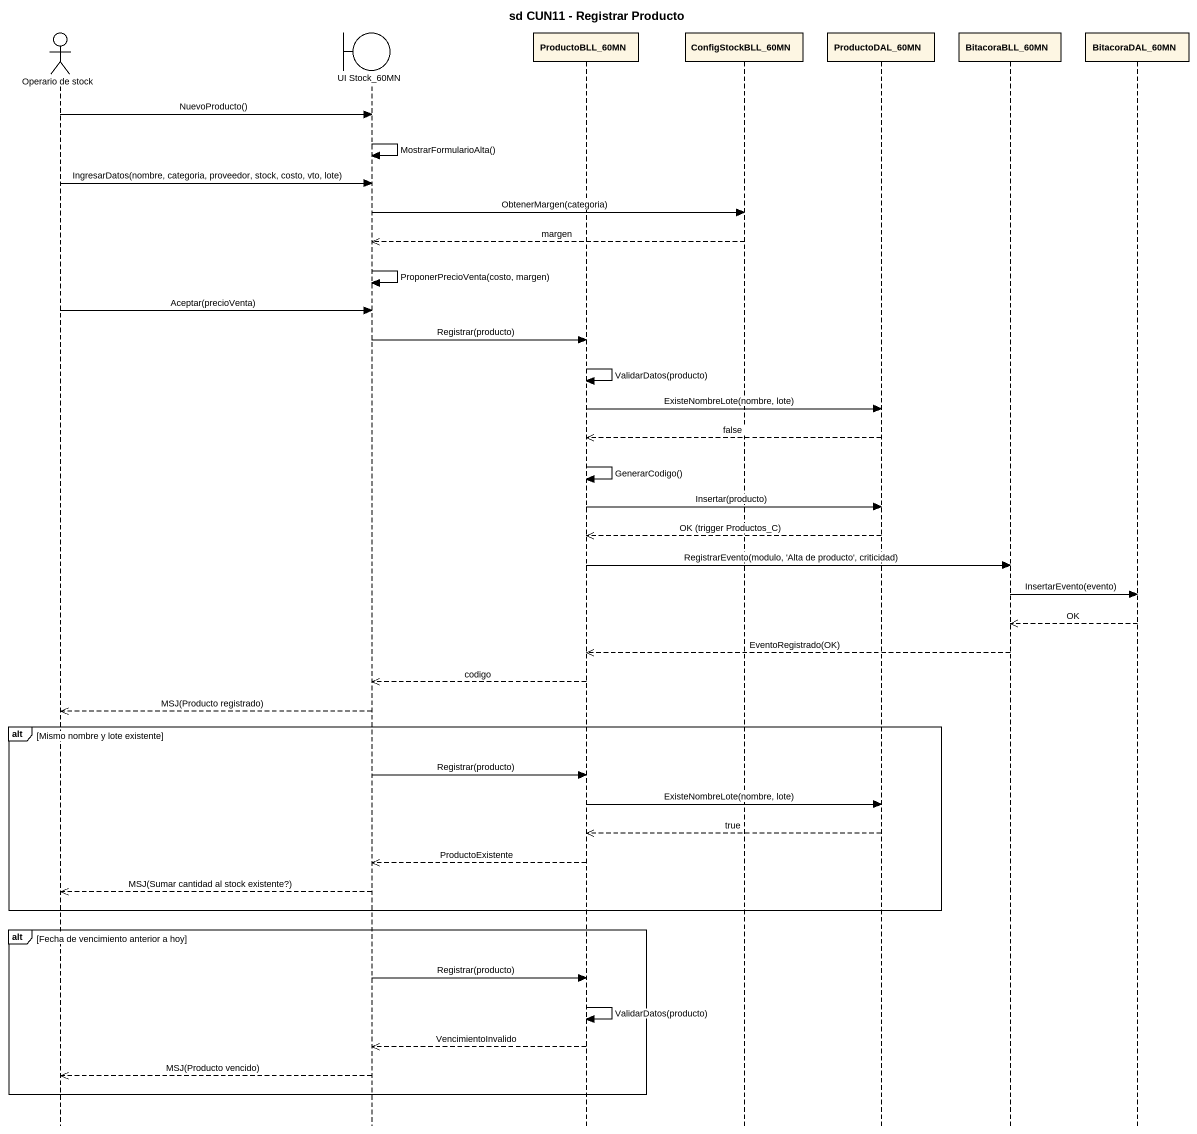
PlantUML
@startuml
title sd CUN11 - Registrar Producto
hide footbox
actor "Operario de stock" as Operario_de_stock
boundary "UI Stock_60MN" as UI_Stock_60MN
participant ProductoBLL_60MN
participant ConfigStockBLL_60MN
participant ProductoDAL_60MN
participant BitacoraBLL_60MN
participant BitacoraDAL_60MN

Operario_de_stock -> UI_Stock_60MN : NuevoProducto()
UI_Stock_60MN -> UI_Stock_60MN : MostrarFormularioAlta()
Operario_de_stock -> UI_Stock_60MN : IngresarDatos(nombre, categoria, proveedor, stock, costo, vto, lote)
UI_Stock_60MN -> ConfigStockBLL_60MN : ObtenerMargen(categoria)
ConfigStockBLL_60MN -->> UI_Stock_60MN : margen
UI_Stock_60MN -> UI_Stock_60MN : ProponerPrecioVenta(costo, margen)
Operario_de_stock -> UI_Stock_60MN : Aceptar(precioVenta)
UI_Stock_60MN -> ProductoBLL_60MN : Registrar(producto)
ProductoBLL_60MN -> ProductoBLL_60MN : ValidarDatos(producto)
ProductoBLL_60MN -> ProductoDAL_60MN : ExisteNombreLote(nombre, lote)
ProductoDAL_60MN -->> ProductoBLL_60MN : false
ProductoBLL_60MN -> ProductoBLL_60MN : GenerarCodigo()
ProductoBLL_60MN -> ProductoDAL_60MN : Insertar(producto)
ProductoDAL_60MN -->> ProductoBLL_60MN : OK (trigger Productos_C)
ProductoBLL_60MN -> BitacoraBLL_60MN : RegistrarEvento(modulo, 'Alta de producto', criticidad)
BitacoraBLL_60MN -> BitacoraDAL_60MN : InsertarEvento(evento)
BitacoraDAL_60MN -->> BitacoraBLL_60MN : OK
BitacoraBLL_60MN -->> ProductoBLL_60MN : EventoRegistrado(OK)
ProductoBLL_60MN -->> UI_Stock_60MN : codigo
UI_Stock_60MN -->> Operario_de_stock : MSJ(Producto registrado)
alt Mismo nombre y lote existente
  UI_Stock_60MN -> ProductoBLL_60MN : Registrar(producto)
  ProductoBLL_60MN -> ProductoDAL_60MN : ExisteNombreLote(nombre, lote)
  ProductoDAL_60MN -->> ProductoBLL_60MN : true
  ProductoBLL_60MN -->> UI_Stock_60MN : ProductoExistente
  UI_Stock_60MN -->> Operario_de_stock : MSJ(Sumar cantidad al stock existente?)
end
alt Fecha de vencimiento anterior a hoy
  UI_Stock_60MN -> ProductoBLL_60MN : Registrar(producto)
  ProductoBLL_60MN -> ProductoBLL_60MN : ValidarDatos(producto)
  ProductoBLL_60MN -->> UI_Stock_60MN : VencimientoInvalido
  UI_Stock_60MN -->> Operario_de_stock : MSJ(Producto vencido)
end
@enduml
